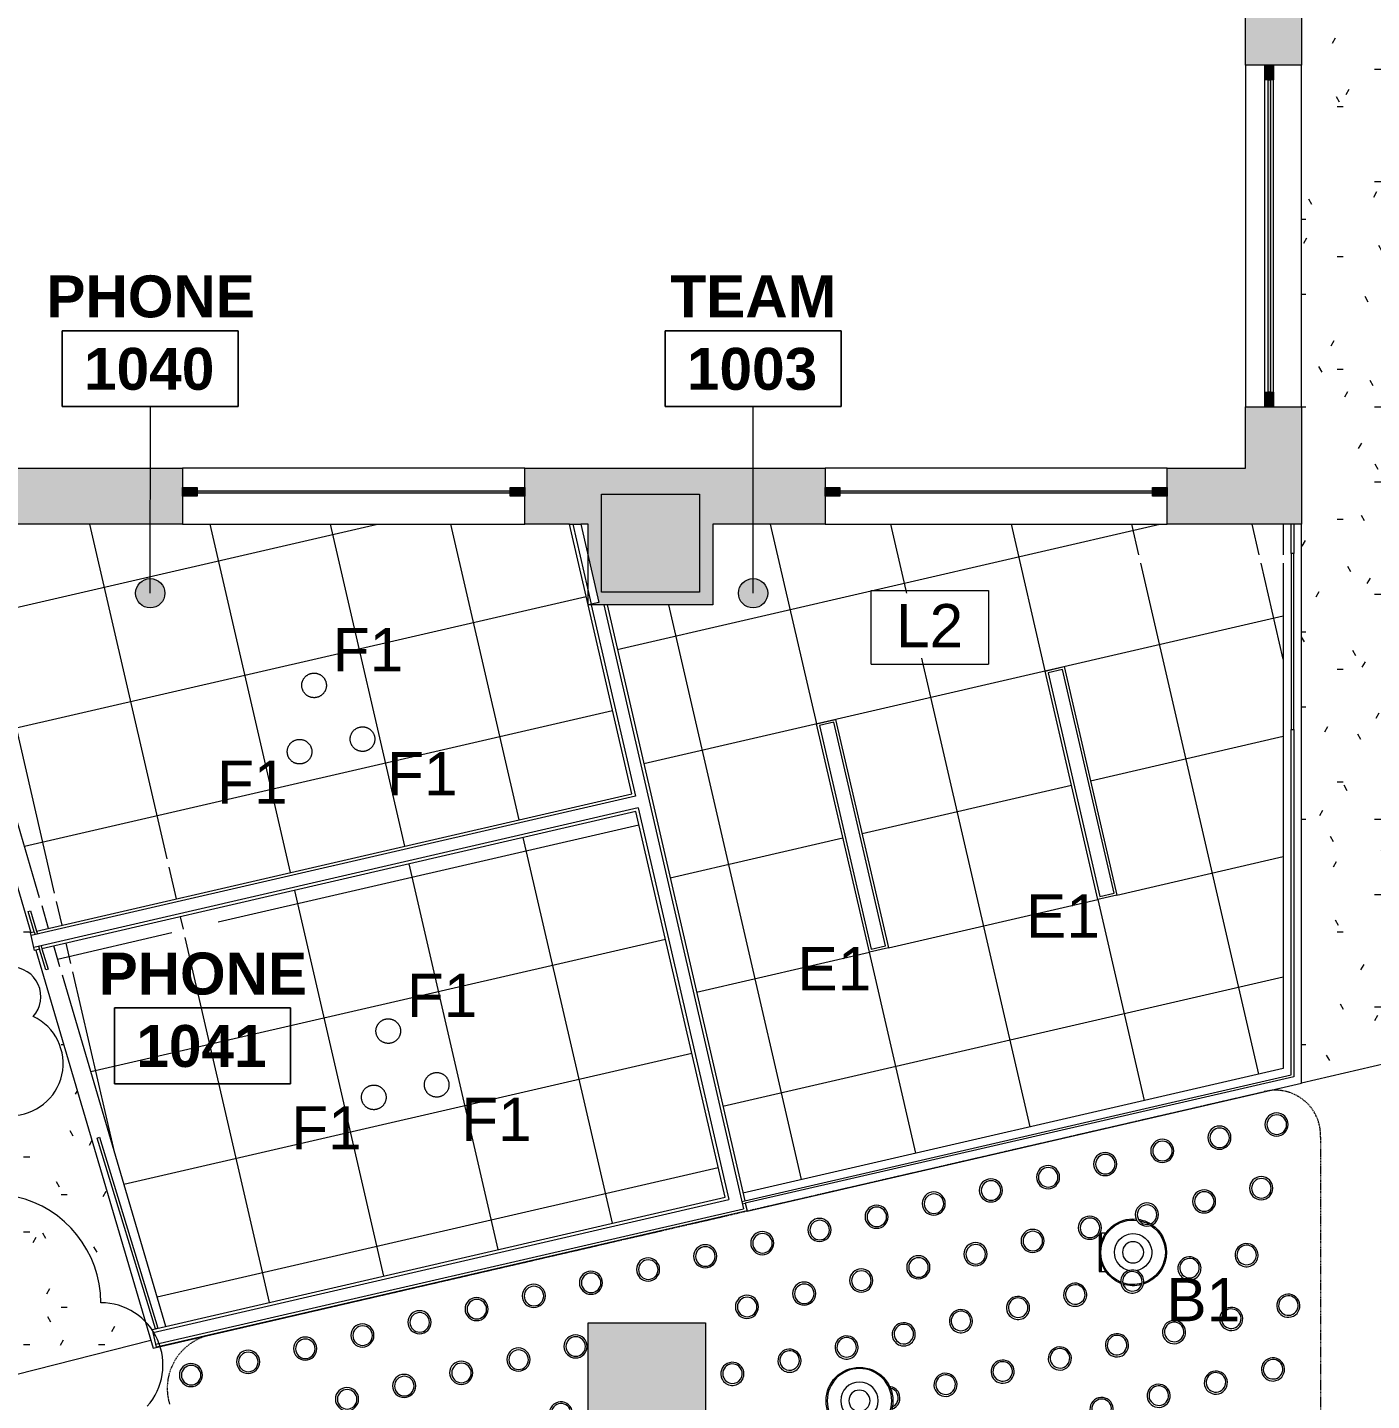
# Model space of a CAD drawing. Header units: inches. Extents: x 4387 to 7158, y 1246 to 2590.
# Drawn here: x 4923.7 to 5198.8, y 1993 to 2274.1 of the extents above; entities that cross this region are included whole.
import ezdxf

# ---------------------------------------------------------------- set-up
doc = ezdxf.new("R2010")
doc.units = ezdxf.units.IN
doc.header["$MEASUREMENT"] = 0
doc.linetypes.add('Dash Dot 3_16_', pattern=[0.3125, 0.1875, -0.0625, 0, -0.0625])
for name, color, linetype, lineweight in [('A-ANNO-KEYN', 231, 'Continuous', 9), ('A-ANNO-SYMB', 150, 'Continuous', 9), ('A-AREA-IDEN', 2, 'Continuous', 9), ('A-CLNG', 13, 'Continuous', 13), ('A-CLNG-PATT', 13, 'Continuous', 13), ('A-GENM', 13, 'Continuous', 9), ('A-GLAZ-CURT', 52, 'Continuous', 13), ('A-GLAZ-CWMG', 51, 'Continuous', 13), ('A-WALL', 113, 'Continuous', 13), ('A-WALL-PATT', 111, 'Continuous', 13), ('E-LITE-EQPM', 33, 'Continuous', 9), ('E-LITE-EQPM-IDEN', 33, 'Continuous', 9), ('G-ANNO-REVC', 71, 'Continuous', 9), ('I-WALL', 2, 'Continuous', 13), ('S-COLS', 52, 'Continuous', 13)]:
    doc.layers.add(name, color=color, linetype=linetype, lineweight=lineweight)
doc.styles.add('Arial', font='arial.ttf', dxfattribs={"height": 8.851796})
doc.styles.add('Swis721 Lt BT_B', font='', dxfattribs={"height": 8.583975})
doc.styles.get('Swis721 Lt BT_B').set_extended_font_data('Swis721 Lt BT', bold=True)
pattern_1 = [(0, (0, 0), (30.72, 7.68), [1.267, -21.773, 1.267, -21.773, -122.88]), (0, (0, 0), (30.72, 7.68), [-46.08, 1.267, -44.813, 1.267, -21.773, -53.76]), (0, (0, 0), (30.72, 7.68), [-115.2, 1.267, -14.093, 1.267, -37.133]), (120, (11.52, 3.84), (-22.011075, 22.7643), [1.267, -21.773, 1.267, -21.773, -122.88]), (120, (11.52, 3.84), (-22.011075, 22.7643), [-46.08, 1.267, -44.813, 1.267, -21.773, -53.76]), (120, (11.52, 3.84), (-22.011075, 22.7643), [-115.2, 1.267, -14.093, 1.267, -37.133]), (240, (15.36, 19.2), (-8.708925, -30.4443), [1.267, -21.773, 1.267, -21.773, -122.88]), (240, (15.36, 19.2), (-8.708925, -30.4443), [-46.08, 1.267, -44.813, 1.267, -21.773, -53.76]), (240, (15.36, 19.2), (-8.708925, -30.4443), [-115.2, 1.267, -14.093, 1.267, -37.133])]

# ---------------------------------------------------------------- blocks, each defined once
blk = doc.blocks.new('System Panel - Glazed-4424253-10TH FLOOR RCP')
at = {"layer": 'A-GLAZ-CURT'}
blk.add_hatch(color=10, dxfattribs=at).paths.add_polyline_path([(-32, 0.25), (-32, -0.25), (32, -0.25), (32, 0.25), (-17.66, 0.25)], flags=0)
at = {"layer": 'A-GLAZ-CURT', "color": 8, "lineweight": 20}
for p, q in [((-32, -0.25), (-32, 0.25)), ((-32, 0.25), (32, 0.25)), ((32, 0.25), (32, -0.25)), ((32, -0.25), (-32, -0.25))]:
    blk.add_line(p, q, dxfattribs=at)
blk = doc.blocks.new('Rectangular Mullion - 3_ x 1 3_4_-4401018-10TH FLOOR RCP')
at = {"layer": 'A-GLAZ-CWMG'}
blk.add_hatch(color=10, dxfattribs=at).paths.add_polyline_path([(0, -0.25), (0, 0.88), (-3, 0.88), (-3, -0.88), (0, -0.88)], flags=0)
at = {"layer": 'A-GLAZ-CWMG', "color": 8, "lineweight": 20}
for p, q in [((-3, 0.88), (0, 0.88)), ((-3, -0.88), (-3, 0.88)), ((0, 0.88), (0, -0.88)), ((0, -0.88), (-3, -0.88))]:
    blk.add_line(p, q, dxfattribs=at)
blk = doc.blocks.new('Rectangular Mullion - 3_ x 1 3_4_-4424251-10TH FLOOR RCP')
at = {"layer": 'A-GLAZ-CWMG', "color": 55}
for p, q in [((5176.95, 2422.94), (5176.95, 2486.94)), ((5178.7, 2422.94), (5178.7, 2486.94))]:
    blk.add_line(p, q, dxfattribs=at)
blk = doc.blocks.new('Rectangular Mullion - 3_ x 1 3_4_-4401019-10TH FLOOR RCP')
at = {"layer": 'A-GLAZ-CWMG'}
blk.add_hatch(color=10, dxfattribs=at).paths.add_polyline_path([(-3, 0.88), (0, 0.88), (0, -0.88), (-3, -0.88), (-3, 0.25)], flags=0)
at = {"layer": 'A-GLAZ-CWMG', "color": 8, "lineweight": 20}
for p, q in [((0, 0.88), (-3, 0.88)), ((-3, 0.88), (-3, -0.88)), ((0, -0.88), (0, 0.88)), ((-3, -0.88), (0, -0.88))]:
    blk.add_line(p, q, dxfattribs=at)
blk = doc.blocks.new('Concrete-Rectangular-Column - 20 X 20-4423668-10TH FLOOR RCP')
at = {"layer": 'S-COLS'}
blk.add_hatch(color=10, dxfattribs=at).paths.add_polyline_path([(-10, -10), (10, -10), (10, 10), (-10, 10)], flags=0)
at = {"layer": 'S-COLS', "color": 8, "lineweight": 20}
for p, q in [((-10, 10), (10, 10)), ((-10, -10), (-10, 10)), ((10, 10), (10, -10)), ((10, -10), (-10, -10))]:
    blk.add_line(p, q, dxfattribs=at)
blk = doc.blocks.new('Concrete-Rectangular-Column - 24 X 24-5487112-10TH FLOOR RCP')
at = {"layer": 'S-COLS'}
blk.add_hatch(color=10, dxfattribs=at).paths.add_polyline_path([(12, -12), (12, 12), (-12, 12), (-12, -12), (-3.71, -12)], flags=0)
at = {"layer": 'S-COLS', "color": 8, "lineweight": 20}
for p, q in [((-12, 12), (12, 12)), ((-12, -12), (-12, 12)), ((12, 12), (12, -12)), ((12, -12), (-12, -12))]:
    blk.add_line(p, q, dxfattribs=at)
blk = doc.blocks.new('Bulb_Fiction_Pendant_15732 - P1-5176577-10TH FLOOR RCP')
at = {"layer": 'E-LITE-EQPM', "flags": 128}
for points in [[(-2.58, 0), (-2.57, 0.1), (-2.57, 0.2), (-2.56, 0.3), (-2.54, 0.4), (-2.53, 0.5), (-2.5, 0.6), (-2.48, 0.7), (-2.45, 0.79), (-2.41, 0.89), (-2.38, 0.98), (-2.34, 1.07), (-2.29, 1.16), (-2.24, 1.25), (-2.19, 1.34), (-2.14, 1.42), (-2.08, 1.5), (-2.02, 1.58), (-1.95, 1.66), (-1.88, 1.74), (-1.81, 1.81), (-1.74, 1.88), (-1.66, 1.94), (-1.58, 2), (-1.5, 2.06), (-1.42, 2.12), (-1.33, 2.17), (-1.24, 2.22), (-1.15, 2.27), (-1.06, 2.31), (-0.97, 2.35), (-0.87, 2.38), (-0.78, 2.41), (-0.68, 2.44), (-0.58, 2.46), (-0.48, 2.48), (-0.38, 2.5), (-0.28, 2.51), (-0.18, 2.52), (-0.08, 2.52), (0.02, 2.52), (0.12, 2.51), (0.22, 2.5), (0.32, 2.49), (0.42, 2.47), (0.52, 2.45), (0.61, 2.43), (0.71, 2.4), (0.81, 2.37), (0.9, 2.33), (0.99, 2.29), (1.08, 2.25), (1.17, 2.2), (1.26, 2.15), (1.34, 2.09), (1.43, 2.04), (1.51, 1.98), (1.58, 1.91), (1.66, 1.84), (1.73, 1.77), (1.8, 1.7), (1.87, 1.63), (1.93, 1.55), (1.99, 1.47), (2.05, 1.38), (2.1, 1.3), (2.15, 1.21), (2.2, 1.12), (2.24, 1.03), (2.28, 0.94), (2.32, 0.84), (2.35, 0.75), (2.38, 0.65), (2.4, 0.55), (2.42, 0.46), (2.44, 0.36), (2.45, 0.26), (2.46, 0.16), (2.46, 0.05), (2.46, 0)], [(2.46, 0), (2.46, -0.1), (2.46, -0.2), (2.45, -0.3), (2.43, -0.4), (2.41, -0.5), (2.39, -0.6), (2.37, -0.7), (2.34, -0.79), (2.3, -0.89), (2.26, -0.98), (2.22, -1.07), (2.18, -1.16), (2.13, -1.25), (2.08, -1.34), (2.02, -1.42), (1.96, -1.5), (1.9, -1.58), (1.84, -1.66), (1.77, -1.74), (1.7, -1.81), (1.63, -1.88), (1.55, -1.94), (1.47, -2), (1.39, -2.06), (1.31, -2.12), (1.22, -2.17), (1.13, -2.22), (1.04, -2.27), (0.95, -2.31), (0.86, -2.35), (0.76, -2.38), (0.67, -2.41), (0.57, -2.44), (0.47, -2.46), (0.37, -2.48), (0.27, -2.5), (0.17, -2.51), (0.07, -2.52), (-0.03, -2.52), (-0.13, -2.52), (-0.23, -2.51), (-0.33, -2.5), (-0.43, -2.49), (-0.53, -2.47), (-0.63, -2.45), (-0.73, -2.43), (-0.82, -2.4), (-0.92, -2.37), (-1.01, -2.33), (-1.1, -2.29), (-1.2, -2.25), (-1.28, -2.2), (-1.37, -2.15), (-1.46, -2.09), (-1.54, -2.04), (-1.62, -1.98), (-1.7, -1.91), (-1.77, -1.84), (-1.84, -1.77), (-1.91, -1.7), (-1.98, -1.63), (-2.04, -1.55), (-2.1, -1.47), (-2.16, -1.38), (-2.22, -1.3), (-2.27, -1.21), (-2.31, -1.12), (-2.36, -1.03), (-2.39, -0.94), (-2.43, -0.84), (-2.46, -0.75), (-2.49, -0.65), (-2.51, -0.55), (-2.53, -0.46), (-2.55, -0.36), (-2.56, -0.26), (-2.57, -0.16), (-2.58, -0.05), (-2.58, 0)]]:
    blk.add_lwpolyline(points, dxfattribs=at)
blk = doc.blocks.new('L- Linear Pendant - 4_ x 4_-4928529-10TH FLOOR RCP')
at = {"layer": 'E-LITE-EQPM'}
for p, q in [((-24, -2), (-24, 2)), ((-24, 2), (24, 2)), ((-24, -2), (-24, 2)), ((-24, 2), (24, 2)), ((23.5, 1.5), (-23.5, 1.5)), ((-23.5, 1.5), (-23.5, -1.5)), ((23.5, -1.5), (23.5, 1.5)), ((24, 2), (24, -2)), ((24, 2), (24, -2)), ((24, -2), (-24, -2)), ((24, -2), (-24, -2)), ((-23.5, -1.5), (23.5, -1.5))]:
    blk.add_line(p, q, dxfattribs=at)
blk = doc.blocks.new('L-Surface Mounted Downlight - B - DOWNLIGHT_ SURFACE MOUNTED-5054385-10TH FLOOR RCP')
at = {"layer": 'A-GENM'}
for p, q in [((-6.96, 3.92), (-5.54, 3.92)), ((-6.96, -3.92), (-6.96, 3.92)), ((-6.7, 3.92), (-6.7, 1.07)), ((-6.54, 1.94), (-6.54, 3.92)), ((-6.7, -1.07), (-6.7, -3.92)), ((-6.54, -3.92), (-6.54, -1.94)), ((-5.54, -3.92), (-6.96, -3.92))]:
    blk.add_line(p, q, dxfattribs=at)
at = {"layer": 'E-LITE-EQPM'}
for radius in [6.6, 3.83, 2.17]:
    blk.add_circle((0, 0), radius, dxfattribs=at)
for start, end in [(360, 180), (180, 360)]:
    blk.add_arc((0, 0), 6.84, start, end, dxfattribs=at)
blk = doc.blocks.new('Can - 1 - Can - 4-5419874-10TH FLOOR RCP')
at = {"layer": 'A-GENM'}
for centre, radius, start, end in [((-1.41, 0.36), 2.37, 0, 180), ((-1.41, 0.36), 2.37, 180, 360), ((-1.37, 0.33), 2, 0, 180), ((-1.37, 0.33), 2, 180, 360)]:
    blk.add_arc(centre, radius, start, end, dxfattribs=at)
blk = doc.blocks.new('Can - 1 - Can - 4-5496092-10TH FLOOR RCP')
at = {"layer": 'A-GENM'}
for centre, radius, start, end in [((-1.41, -0.36), 2.37, 0, 180), ((-1.37, -0.33), 2, 0, 180), ((-1.41, -0.36), 2.37, 180, 0), ((-1.37, -0.33), 2, 180, 360)]:
    blk.add_arc(centre, radius, start, end, dxfattribs=at)
blk = doc.blocks.new('Can - 1 - Can - 4-V158-10TH FLOOR RCP')
at = {"layer": 'A-GENM'}
for centre, radius, start, end in [((-1.37, -0.33), 2, 0, 53.8799), ((-1.41, -0.36), 2.37, 0, 58.7445), ((-1.41, -0.36), 2.37, 261.2702, 0), ((-1.37, -0.33), 2, 265.7939, 360)]:
    blk.add_arc(centre, radius, start, end, dxfattribs=at)
blk = doc.blocks.new('L-Surface Mounted Downlight - B - DOWNLIGHT_ SURFACE MOUNTED-V163-10TH FLOOR RCP')
at = {"layer": 'A-GENM'}
for p, q in [((-6.96, 3.92), (-5.54, 3.92)), ((-6.96, -3.65), (-6.96, 3.92)), ((-6.7, 3.92), (-6.7, 1.07)), ((-6.54, 1.94), (-6.54, 3.92)), ((-6.7, -1.07), (-6.7, -3.92)), ((-6.54, -3.92), (-6.54, -1.94)), ((-5.54, -3.92), (-6.78, -3.92))]:
    blk.add_line(p, q, dxfattribs=at)
at = {"layer": 'E-LITE-EQPM'}
blk.add_circle((0, 0), 2.17, dxfattribs=at)
for radius, start, end in [(6.84, 111.5608, 180), (6.6, 112.6293, 180), (6.6, 74.0219, 108.7067), (6.84, 75.2517, 107.5162), (6.84, 360, 71.6157), (6.6, 302.9681, 70.4306), (3.83, 180, 80.761), (3.83, 100.8411, 180), (6.84, 180, 275.8675), (6.6, 180, 277.4578), (6.84, 304.4265, 360), (6.84, 279.5932, 301.2416), (6.6, 282.232, 298.3331)]:
    blk.add_arc((0, 0), radius, start, end, dxfattribs=at)
blk = doc.blocks.new('OTJ_ Room Tag - Room Name _ Number-360227-10TH FLOOR RCP')
at = {"layer": 'A-AREA-IDEN'}
for p, q in [((-0.1881, -0.1636), (-0.1881, -0.0018)), ((-0.1881, -0.0018), (0.1869, -0.0018)), ((0.1869, -0.0018), (-0.1881, -0.0018)), ((-0.1881, -0.0018), (-0.1881, -0.1636)), ((0.1869, -0.0018), (0.1869, -0.1636)), ((0.1869, -0.1636), (0.1869, -0.0018)), ((0.1869, -0.1636), (-0.1881, -0.1636)), ((-0.1881, -0.1636), (0.1869, -0.1636))]:
    blk.add_line(p, q, dxfattribs=at)
blk = doc.blocks.new('Keynote Tag - Keynote Number - Boxed-135510-10TH FLOOR RCP')
at = {"layer": 'A-ANNO-KEYN'}
for p, q in [((-0.125, -0.0792), (-0.125, 0.0781)), ((-0.125, 0.0781), (0.125, 0.0781)), ((0.125, 0.0781), (0.125, -0.0792)), ((-0.125, -0.0792), (0.125, -0.0792))]:
    blk.add_line(p, q, dxfattribs=at)
blk = doc.blocks.new('Family - ___-6297142-10TH FLOOR RCP')
at = {"layer": 'G-ANNO-REVC'}
for centre, radius, start, end in [((4916.49, 2013.07), 22.22, 0, 154.7912), ((4938.72, 2000.34), 12.72, 318.1897, 90)]:
    blk.add_arc(centre, radius, start, end, dxfattribs=at)
blk = doc.blocks.new('Family - ___-6320831-10TH FLOOR RCP')
at = {"layer": 'G-ANNO-REVC'}
for centre, radius, start, end in [((4904.72, 2081.78), 15.65, 0, 154.7912), ((4884.59, 2081.78), 8.94, 48.1897, 180), ((4875.65, 2071.15), 10.64, 90, 244.7912), ((4920.37, 2075.71), 6.08, 318.1897, 90), ((4920.37, 2062.03), 10.64, 270, 64.7912), ((4875.65, 2057.47), 6.08, 138.1897, 270), ((4891.3, 2051.39), 15.65, 180, 334.7912), ((4911.43, 2051.39), 8.94, 228.1897, 0)]:
    blk.add_arc(centre, radius, start, end, dxfattribs=at)

msp = doc.modelspace()

# ---------------------------------------------------------------- hatches: boundary and pattern name
at = {"layer": 'A-AREA-IDEN'}
h = msp.add_hatch(color=256, dxfattribs=at)
edge = h.paths.add_edge_path(flags=0)
edge.add_arc((4948.84, 2158.3), 3, 0, 360)
h = msp.add_hatch(color=256, dxfattribs=at)
edge = h.paths.add_edge_path(flags=0)
edge.add_arc((5072.21, 2158.3), 3, 0, 360)
at = {"layer": 'A-CLNG-PATT'}
h = msp.add_hatch(dxfattribs=at)
h.set_pattern_fill('FP_39', color=256, style=0, pattern_type=2)
h.set_pattern_definition(pattern_1)
h.paths.add_polyline_path([(5184.45, 2058.03), (5267.51, 2077.2), (5252.14, 2281.21), (5237.86, 2280.11), (5237.91, 2279.39), (5201.26, 2276.63), (5201.21, 2277.37), (5184.46, 2276.1), (5184.45, 2059.72)], flags=0)
h.paths.add_polyline_path([(5225.11, 2091.84), (5224.33, 2091.91), (5223.6, 2092.18), (5222.96, 2092.64), (5222.46, 2093.24), (5222.14, 2093.95), (5222.01, 2094.73), (5222.08, 2095.51), (5222.35, 2096.24), (5222.81, 2096.88), (5223.41, 2097.38), (5224.14, 2097.71), (5224.89, 2097.83), (5225.67, 2097.76), (5226.41, 2097.49), (5227.05, 2097.03), (5227.55, 2096.43), (5227.87, 2095.72), (5228, 2094.94), (5227.87, 2094.01), (5227.66, 2093.43), (5227.2, 2092.79), (5226.6, 2092.29), (5225.89, 2091.97)], flags=0)
h.paths.add_polyline_path([(5223.37, 2139.81), (5222.59, 2139.88), (5221.85, 2140.15), (5221.21, 2140.61), (5220.72, 2141.21), (5220.39, 2141.92), (5220.26, 2142.69), (5220.33, 2143.47), (5220.61, 2144.21), (5221.06, 2144.85), (5221.66, 2145.35), (5222.38, 2145.67), (5223.15, 2145.8), (5223.93, 2145.73), (5224.66, 2145.45), (5225.32, 2144.97), (5225.8, 2144.4), (5226.12, 2143.69), (5226.26, 2142.91), (5226.12, 2141.98), (5225.91, 2141.4), (5225.45, 2140.76), (5224.85, 2140.26), (5224.12, 2139.93), (5223.41, 2139.81)], flags=0)
h.paths.add_polyline_path([(5221.62, 2187.77), (5220.84, 2187.85), (5220.11, 2188.12), (5219.47, 2188.57), (5218.97, 2189.18), (5218.64, 2189.89), (5218.51, 2190.66), (5218.64, 2191.59), (5218.86, 2192.18), (5219.31, 2192.81), (5219.92, 2193.31), (5220.63, 2193.64), (5221.4, 2193.77), (5222.18, 2193.7), (5222.91, 2193.42), (5223.55, 2192.97), (5224.05, 2192.37), (5224.38, 2191.65), (5224.51, 2190.88), (5224.43, 2190.1), (5224.16, 2189.37), (5223.71, 2188.73), (5223.1, 2188.23), (5222.39, 2187.9)], flags=0)
h.paths.add_polyline_path([(5219.87, 2235.74), (5219.09, 2235.82), (5218.36, 2236.09), (5217.72, 2236.54), (5217.22, 2237.15), (5216.9, 2237.86), (5216.77, 2238.63), (5216.9, 2239.56), (5217.11, 2240.14), (5217.57, 2240.78), (5218.17, 2241.28), (5218.88, 2241.61), (5219.65, 2241.74), (5220.43, 2241.66), (5221.17, 2241.39), (5221.81, 2240.94), (5222.31, 2240.33), (5222.63, 2239.62), (5222.76, 2238.85), (5222.69, 2238.07), (5222.41, 2237.34), (5221.96, 2236.7), (5221.36, 2236.2), (5220.65, 2235.87)], flags=0)
h = msp.add_hatch(dxfattribs=at)
h.set_pattern_fill('FP_42', color=256, style=0, pattern_type=2)
h.set_pattern_definition(pattern_1)
h.paths.add_polyline_path([(4878.87, 1987.49), (4948.94, 2005.36), (4925.44, 2085.25), (4925.16, 2085.19), (4924.32, 2088.84), (4924.38, 2088.86), (4904.71, 2155.66), (4899.58, 2172.44), (4864.93, 2172.44), (4878.1, 1997.65)], flags=0)
h.paths.add_polyline_path([(4905.21, 2035.61), (4904.43, 2035.71), (4903.71, 2036.01), (4903.09, 2036.49), (4902.61, 2037.11), (4902.31, 2037.83), (4902.21, 2038.61), (4902.31, 2039.39), (4902.61, 2040.11), (4903.09, 2040.73), (4903.71, 2041.21), (4904.43, 2041.51), (4905.21, 2041.61), (4905.98, 2041.51), (4906.71, 2041.21), (4907.33, 2040.73), (4907.81, 2040.11), (4908.11, 2039.39), (4908.21, 2038.61), (4908.11, 2037.83), (4907.81, 2037.11), (4907.33, 2036.49), (4906.71, 2036.01), (4905.98, 2035.71)], flags=0)
h.paths.add_polyline_path([(4890.21, 2107.04), (4889.43, 2107.15), (4888.71, 2107.45), (4888.09, 2107.92), (4887.61, 2108.54), (4887.31, 2109.27), (4887.21, 2110.04), (4887.31, 2110.82), (4887.61, 2111.54), (4888.09, 2112.17), (4888.71, 2112.64), (4889.43, 2112.94), (4890.21, 2113.04), (4890.98, 2112.94), (4891.71, 2112.64), (4892.33, 2112.17), (4892.81, 2111.54), (4893.11, 2110.82), (4893.21, 2110.04), (4893.11, 2109.27), (4892.81, 2108.54), (4892.33, 2107.92), (4891.71, 2107.45), (4890.98, 2107.15)], flags=0)
h = msp.add_hatch(dxfattribs=at)
h.set_pattern_fill('FP_31', color=256, style=0, pattern_type=2)
h.set_pattern_definition([(13, (4991.604, 2146.926), (5.399, -23.385), []), (283, (4991.604, 2146.926), (-23.385, -5.399), [])])
h.paths.add_polyline_path([(4928.04, 2089.7), (5047.39, 2117.26), (5034.65, 2172.44), (4903.71, 2172.44), (4926.2, 2095.97), (4958.26, 2105.77), (4958.77, 2104.1), (4926.69, 2094.29), (4927.82, 2090.46)], flags=0)
h.paths.add_polyline_path([(4979.49, 2123.36), (4978.77, 2123.44), (4978.42, 2123.56), (4977.94, 2123.82), (4977.4, 2124.35), (4977.17, 2124.7), (4976.96, 2125.24), (4976.88, 2125.87), (4977, 2126.59), (4977.13, 2126.94), (4977.48, 2127.48), (4977.81, 2127.8), (4978.38, 2128.17), (4978.43, 2128.19), (4979.3, 2128.37), (4980.02, 2128.3), (4980.37, 2128.18), (4980.86, 2127.92), (4981.39, 2127.38), (4981.63, 2127.03), (4981.84, 2126.5), (4981.92, 2125.87), (4981.79, 2125.14), (4981.66, 2124.8), (4981.32, 2124.26), (4980.99, 2123.93), (4980.42, 2123.57), (4980.36, 2123.54), (4979.75, 2123.39)], flags=0)
h.paths.add_polyline_path([(4992.37, 2125.94), (4991.65, 2126.02), (4991.3, 2126.13), (4990.7, 2126.49), (4990.28, 2126.93), (4990.04, 2127.28), (4989.83, 2127.81), (4989.75, 2128.44), (4989.88, 2129.17), (4990.01, 2129.51), (4990.35, 2130.05), (4990.7, 2130.39), (4991.25, 2130.74), (4991.31, 2130.77), (4992.17, 2130.95), (4992.9, 2130.87), (4993.25, 2130.76), (4993.73, 2130.49), (4994.27, 2129.96), (4994.5, 2129.61), (4994.71, 2129.08), (4994.79, 2128.44), (4994.67, 2127.72), (4994.54, 2127.38), (4994.19, 2126.83), (4993.86, 2126.51), (4993.29, 2126.15), (4993.23, 2126.12), (4992.69, 2125.97)], flags=0)
h.paths.add_polyline_path([(4982.46, 2136.94), (4981.74, 2137.02), (4981.39, 2137.13), (4980.9, 2137.39), (4980.37, 2137.93), (4980.13, 2138.28), (4979.92, 2138.81), (4979.84, 2139.44), (4979.97, 2140.17), (4980.1, 2140.51), (4980.4, 2141), (4980.77, 2141.38), (4981.34, 2141.74), (4981.4, 2141.77), (4982.26, 2141.95), (4982.99, 2141.87), (4983.34, 2141.76), (4983.82, 2141.49), (4984.36, 2140.96), (4984.59, 2140.61), (4984.8, 2140.08), (4984.88, 2139.44), (4984.76, 2138.72), (4984.63, 2138.38), (4984.28, 2137.83), (4983.95, 2137.51), (4983.38, 2137.15), (4983.32, 2137.12), (4982.78, 2136.97)], flags=0)
h.paths.add_polyline_path([(5038.46, 2165.94), (5038.46, 2172.44), (5036.96, 2172.44)], flags=0)
h = msp.add_hatch(dxfattribs=at)
h.set_pattern_fill('FP_33', color=256, style=0, pattern_type=2)
h.set_pattern_definition([(283, (5090.602, 2108.203), (-23.385, -5.399), []), (193, (5090.602, 2108.203), (-5.399, 23.385), [])])
h.paths.add_polyline_path([(5070.12, 2035.48), (5180.7, 2061.04), (5180.7, 2164.44), (5146.2, 2164.44), (5146.2, 2166.19), (5180.7, 2166.19), (5180.7, 2172.44), (5063.96, 2172.44), (5063.96, 2155.94), (5042.31, 2155.94), (5069.87, 2036.53)], flags=0)
h.paths.add_polyline_path([(5096, 2084.82), (5085.2, 2131.59), (5089.1, 2132.49), (5099.9, 2085.72), (5096.38, 2084.9)], flags=0)
h.paths.add_polyline_path([(5142.77, 2095.62), (5131.97, 2142.39), (5135.87, 2143.29), (5146.67, 2096.52), (5143.15, 2095.7)], flags=0)
h = msp.add_hatch(dxfattribs=at)
h.set_pattern_fill('FP_32', color=256, style=0, pattern_type=2)
h.set_pattern_definition([(13, (5002.402, 2100.156), (5.399, -23.385), []), (283, (5002.402, 2100.156), (-23.385, -5.399), [])])
h.paths.add_polyline_path([(4952.01, 2008.22), (5066.46, 2034.65), (5048.23, 2113.6), (4929.1, 2086.1), (4930.36, 2081.82), (4962.57, 2091.67), (4963.08, 2089.99), (4930.86, 2080.14), (4951.97, 2008.35)], flags=0)
h.paths.add_polyline_path([(4994.68, 2052.59), (4993.96, 2052.67), (4993.6, 2052.79), (4993.12, 2053.05), (4992.58, 2053.58), (4992.35, 2053.93), (4992.14, 2054.47), (4992.06, 2055.1), (4992.21, 2055.92), (4992.31, 2056.17), (4992.66, 2056.71), (4992.99, 2057.03), (4993.56, 2057.4), (4993.62, 2057.42), (4994.48, 2057.6), (4995.2, 2057.53), (4995.55, 2057.41), (4996.04, 2057.15), (4996.57, 2056.61), (4996.81, 2056.26), (4997.02, 2055.73), (4997.1, 2055.1), (4996.97, 2054.37), (4996.85, 2054.03), (4996.5, 2053.49), (4996.17, 2053.16), (4995.6, 2052.8), (4995.54, 2052.77), (4994.99, 2052.63)], flags=0)
h.paths.add_polyline_path([(5007.55, 2055.17), (5006.83, 2055.25), (5006.48, 2055.36), (5005.99, 2055.62), (5005.46, 2056.16), (5005.22, 2056.51), (5005.01, 2057.04), (5004.93, 2057.67), (5005.06, 2058.4), (5005.19, 2058.74), (5005.53, 2059.28), (5005.86, 2059.61), (5006.43, 2059.97), (5006.49, 2060), (5007.36, 2060.18), (5008.08, 2060.1), (5008.43, 2059.99), (5008.91, 2059.72), (5009.45, 2059.19), (5009.68, 2058.84), (5009.89, 2058.31), (5009.97, 2057.67), (5009.85, 2056.95), (5009.72, 2056.61), (5009.37, 2056.06), (5009.04, 2055.74), (5008.47, 2055.38), (5008.42, 2055.35), (5007.87, 2055.2)], flags=0)
h.paths.add_polyline_path([(4997.64, 2066.17), (4996.92, 2066.25), (4996.57, 2066.36), (4996.08, 2066.62), (4995.55, 2067.16), (4995.26, 2067.65), (4995.1, 2068.04), (4995.02, 2068.67), (4995.15, 2069.4), (4995.28, 2069.74), (4995.62, 2070.28), (4995.93, 2070.59), (4996.52, 2070.97), (4996.58, 2071), (4997.45, 2071.18), (4998.17, 2071.1), (4998.52, 2070.99), (4999, 2070.72), (4999.54, 2070.19), (4999.77, 2069.84), (4999.98, 2069.31), (5000.06, 2068.67), (4999.94, 2067.95), (4999.81, 2067.61), (4999.46, 2067.06), (4999.13, 2066.74), (4998.56, 2066.38), (4998.51, 2066.35), (4997.96, 2066.2)], flags=0)
at = {"layer": 'A-WALL-PATT', "lineweight": 9}
h = msp.add_hatch(color=7, dxfattribs=at)
h.paths.add_polyline_path([(5182.33, 2172.44), (5184.46, 2172.44), (5184.45, 2196.44), (5172.96, 2196.44), (5172.96, 2172.44), (5180.7, 2172.44)], flags=0)
h.paths.add_polyline_path([(5172.96, 2266.44), (5184.46, 2266.44), (5184.46, 2307.94), (5172.96, 2307.94), (5172.96, 2273)], flags=0)
h.paths.add_polyline_path([(5184.09, 2377.94), (5184.46, 2377.94), (5184.46, 2419.94), (5172.96, 2419.94), (5172.96, 2377.94)], flags=0)
h.paths.add_polyline_path([(5184.09, 2489.94), (5184.46, 2489.94), (5184.46, 2521.44), (5172.96, 2521.44), (5172.96, 2489.94)], flags=0)
h = msp.add_hatch(color=7, dxfattribs=at)
h.paths.add_polyline_path([(5172.96, 2172.44), (5172.96, 2183.94), (5156.96, 2183.94), (5156.96, 2172.44), (5167.47, 2172.44)], flags=0)
h.paths.add_polyline_path([(4550.71, 2172.44), (4560.46, 2172.44), (4560.46, 2183.94), (4548.21, 2183.94), (4548.21, 2172.44), (4549.96, 2172.44)], flags=0)
h.paths.add_polyline_path([(4691.46, 2172.44), (4691.46, 2183.94), (4630.46, 2183.94), (4630.46, 2172.44)], flags=0)
h.paths.add_polyline_path([(4761.46, 2172.44), (4779.71, 2172.44), (4779.71, 2178.56), (4799.71, 2178.56), (4799.71, 2172.44), (4823.46, 2172.44), (4823.46, 2183.94), (4761.46, 2183.94)], flags=0)
h.paths.add_polyline_path([(5063.96, 2172.44), (5086.96, 2172.44), (5086.96, 2183.94), (5025.46, 2183.94), (5025.46, 2172.44), (5041.21, 2172.44), (5041.21, 2178.56), (5061.21, 2178.56), (5061.21, 2172.44)], flags=0)
h.paths.add_polyline_path([(4900.1, 2172.44), (4955.46, 2172.44), (4955.46, 2183.94), (4893.46, 2183.94), (4893.46, 2172.44), (4899.9, 2172.44)], flags=0)
for points in [[(5041.96, 2155.94), (5041.96, 2158.56), (5041.21, 2158.56), (5041.21, 2172.44), (5038.46, 2172.44), (5038.46, 2165.93), (5040.65, 2156.44), (5038.46, 2155.94), (5041.67, 2155.94)], [(5061.21, 2159.44), (5063.96, 2159.44), (5063.96, 2172.44), (5061.21, 2172.44), (5061.21, 2171.06)], [(5042.31, 2155.94), (5063.96, 2155.94), (5063.96, 2159.44), (5061.21, 2159.44), (5061.21, 2158.56), (5041.96, 2158.56), (5041.96, 2155.94)]]:
    msp.add_hatch(color=7, dxfattribs=at).paths.add_polyline_path(points, flags=0)

# ---------------------------------------------------------------- linework, layer by layer
at = {"layer": 'A-ANNO-SYMB', "linetype": 'Dash Dot 3_16_'}
for p, q in [((4961.1, 2006.48), (5176.64, 2056.24)), ((5188.33, 2046.94), (5188.33, 1883.92))]:
    msp.add_line(p, q, dxfattribs=at)
for centre, radius, start, end in [((5179.08, 2047.31), 9.26, 357.7032, 105.2968), ((4963.53, 1995.52), 11.22, 102.4974, 196.8921)]:
    msp.add_arc(centre, radius, start, end, dxfattribs=at)
at = {"layer": 'A-AREA-IDEN'}
for p, q in [((4948.84, 2158.3), (4948.91, 2196.53)), ((5072.21, 2158.3), (5072.21, 2196.53))]:
    msp.add_line(p, q, dxfattribs=at)
for centre in [(4948.84, 2158.3), (5072.21, 2158.3)]:
    msp.add_circle(centre, 3, dxfattribs=at)
at = {"layer": 'A-CLNG'}
for p, q in [((5267.51, 2077.2), (5184.45, 2058.03)), ((4948.95, 2005.33), (4878.87, 1987.49))]:
    msp.add_line(p, q, dxfattribs=at)
at = {"layer": 'A-WALL', "color": 8, "lineweight": 20}
for p, q in [((5172.96, 2266.44), (5172.96, 2307.94)), ((5184.46, 2276.11), (5184.46, 2266.44)), ((5184.46, 2266.44), (5172.96, 2266.44)), ((5172.96, 2183.94), (5172.96, 2196.44)), ((5172.96, 2196.44), (5184.46, 2196.44)), ((5184.46, 2196.44), (5184.46, 2172.44)), ((4893.46, 2183.94), (4955.46, 2183.94)), ((4955.46, 2183.94), (4955.46, 2172.44)), ((5025.46, 2183.94), (5086.96, 2183.94)), ((5025.46, 2172.44), (5025.46, 2183.94)), ((5086.96, 2183.94), (5086.96, 2172.44)), ((5156.96, 2183.94), (5172.96, 2183.94)), ((5156.96, 2172.44), (5156.96, 2183.94)), ((4955.46, 2172.44), (4900.1, 2172.44)), ((5034.65, 2172.44), (5025.46, 2172.44)), ((5038.46, 2172.44), (5036.96, 2172.44)), ((5086.96, 2172.44), (5063.96, 2172.44)), ((5184.46, 2172.44), (5156.96, 2172.44))]:
    msp.add_line(p, q, dxfattribs=at)
at = {"layer": 'A-WALL', "color": 55}
for p, q in [((5172.96, 2266.44), (5172.96, 2196.44)), ((5184.46, 2196.44), (5184.46, 2266.44)), ((5025.46, 2183.94), (4955.46, 2183.94)), ((5156.96, 2183.94), (5086.96, 2183.94)), ((4955.46, 2172.44), (5025.46, 2172.44)), ((5086.96, 2172.44), (5156.96, 2172.44)), ((5041.96, 2155.94), (5038.46, 2155.94))]:
    msp.add_line(p, q, dxfattribs=at)
at = {"layer": 'A-WALL'}
for p, q in [((5034.65, 2172.44), (5036.96, 2172.44)), ((5035.29, 2172.44), (5039.07, 2156.07)), ((5038.46, 2155.93), (5038.46, 2155.94)), ((5039.1, 2155.94), (5048.14, 2116.79)), ((5041.67, 2155.94), (5070.21, 2032.31)), ((5048.14, 2116.79), (4924.46, 2088.23)), ((5048.7, 2114.35), (4925.02, 2085.8)), ((5048.7, 2114.35), (5067.21, 2034.18)), ((4925.08, 2089.02), (4925.27, 2088.42)), ((4925.57, 2089.13), (4925.76, 2088.53)), ((4926, 2086.02), (4926.18, 2085.42)), ((4926.49, 2086.14), (4926.67, 2085.54)), ((4949.43, 2006.99), (5067.21, 2034.18)), ((5069.87, 2033.75), (5070.48, 2033.9)), ((5069.99, 2033.27), (5070.6, 2033.41)), ((4949.99, 2004.55), (5070.21, 2032.31))]:
    msp.add_line(p, q, dxfattribs=at)
at = {"layer": 'I-WALL', "lineweight": 9}
for p, q in [((4926.2, 2095.97), (4903.71, 2172.44)), ((5180.7, 2172.44), (5180.7, 2166.19)), ((5184.45, 2058.03), (5184.45, 2172.44)), ((5182.33, 2166.44), (5182.33, 2130.44)), ((5182.83, 2130.44), (5182.83, 2166.44)), ((5180.7, 2164.44), (5180.7, 2061.01)), ((4905.35, 2153.57), (4924.38, 2088.86)), ((4928.04, 2089.7), (4926.69, 2094.29)), ((4930.36, 2081.82), (4929.1, 2086.1)), ((4925.44, 2085.25), (4949.41, 2003.76)), ((4952.01, 2008.22), (4930.86, 2080.14)), ((5180.7, 2061.01), (5070.12, 2035.48)), ((5070.96, 2031.82), (5184.45, 2058.03)), ((4949.41, 2003.76), (5044.11, 2025.64))]:
    msp.add_line(p, q, dxfattribs=at)
at = {"layer": 'I-WALL'}
for p, q in [((5038.46, 2155.94), (5034.65, 2172.44)), ((5036.96, 2172.44), (5040.65, 2156.44)), ((5182.33, 2166.44), (5182.33, 2172.44)), ((5182.83, 2172.44), (5182.83, 2166.44)), ((5182.83, 2166.44), (5182.33, 2166.44)), ((5040.65, 2156.44), (5038.46, 2155.93)), ((5047.39, 2117.26), (5038.46, 2155.93)), ((5042.31, 2155.94), (5070.48, 2033.9)), ((5182.33, 2059.72), (5182.33, 2130.44)), ((5182.33, 2130.44), (5182.83, 2130.44)), ((5182.83, 2130.44), (5182.83, 2059.32)), ((4925.57, 2089.13), (5047.39, 2117.26)), ((5048.23, 2113.6), (4926.67, 2085.54)), ((5066.46, 2034.65), (5048.23, 2113.6)), ((4923.82, 2093.15), (4924.3, 2093.3)), ((4925.08, 2089.02), (4923.82, 2093.15)), ((4924.3, 2093.3), (4925.57, 2089.13)), ((4924.32, 2088.84), (4925.08, 2089.02)), ((4925.16, 2085.19), (4924.32, 2088.84)), ((4926.18, 2085.42), (4925.16, 2085.19)), ((4927.48, 2081.2), (4926.18, 2085.42)), ((4926.67, 2085.54), (4927.95, 2081.34)), ((4927.95, 2081.34), (4927.48, 2081.2)), ((5070.48, 2033.9), (5182.33, 2059.72)), ((5182.83, 2059.32), (5070.6, 2033.41)), ((4938, 2046.77), (4938.48, 2046.92)), ((4949.94, 2007.73), (4938, 2046.77)), ((4938.48, 2046.92), (4950.42, 2007.87)), ((4949.29, 2007.6), (5066.46, 2034.65)), ((5070.6, 2033.41), (5070.96, 2031.84)), ((5070.96, 2031.84), (4950.14, 2003.94)), ((4950.14, 2003.94), (4949.29, 2007.6)), ((4950.42, 2007.87), (4949.94, 2007.73))]:
    msp.add_line(p, q, dxfattribs=at)
at = {"layer": 'I-WALL', "color": 8, "lineweight": 20}
for p, q in [((5038.46, 2155.94), (5038.46, 2172.44)), ((5063.96, 2172.44), (5063.96, 2155.94)), ((5063.96, 2155.94), (5041.96, 2155.94))]:
    msp.add_line(p, q, dxfattribs=at)

# ---------------------------------------------------------------- block references
at = {"layer": 'A-ANNO-KEYN', "xscale": 95.99999999999994, "yscale": 95.99999999999994, "zscale": 95.99999999999994}
msp.add_blockref('Keynote Tag - Keynote Number - Boxed-135510-10TH FLOOR RCP', (5108.35, 2151.39), dxfattribs=at)
at = {"layer": 'A-AREA-IDEN', "xscale": 95.99999999999994, "yscale": 95.99999999999994, "zscale": 95.99999999999994}
for p in [(4948.9, 2212.23), (5072.26, 2212.23), (4959.59, 2073.6)]:
    msp.add_blockref('OTJ_ Room Tag - Room Name _ Number-360227-10TH FLOOR RCP', p, dxfattribs=at)
at = {"layer": 'A-GENM'}
for p in [(5180.74, 2049.19), (5157.35, 2043.79), (5169.04, 2046.49), (5145.66, 2041.09), (5133.97, 2038.4), (5122.27, 2035.7), (5177.59, 2036.15), (5110.58, 2033), (5165.9, 2033.45), (5098.89, 2030.3), (5154.2, 2030.75), (5087.2, 2027.6), (5142.51, 2028.05), (5075.5, 2024.9), (5130.82, 2025.35), (5063.81, 2022.2), (5119.13, 2022.65), (5052.12, 2019.5), (5107.43, 2019.95), (5040.43, 2016.8), (5095.74, 2017.25), (5028.73, 2014.1), (5084.05, 2014.56), (5017.04, 2011.4), (5072.36, 2011.86), (5005.35, 2008.7), (4993.66, 2006), (4981.96, 2003.3), (5037.28, 2003.76), (4970.27, 2000.6), (5025.59, 2001.06), (4958.58, 1997.9), (5013.89, 1998.36), (5002.2, 1995.66), (4990.51, 1992.96)]:
    msp.add_blockref('Can - 1 - Can - 4-5419874-10TH FLOOR RCP', p, dxfattribs=at)
for name, p, rotation in [('Can - 1 - Can - 4-5496092-10TH FLOOR RCP', (5174.3, 2023.73), 25.99999999999976), ('Can - 1 - Can - 4-5496092-10TH FLOOR RCP', (5162.61, 2021.03), 25.99999999999976), ('Can - 1 - Can - 4-5496092-10TH FLOOR RCP', (5150.91, 2018.33), 25.99999999999976), ('Can - 1 - Can - 4-5496092-10TH FLOOR RCP', (5139.22, 2015.63), 25.99999999999976), ('Can - 1 - Can - 4-5496092-10TH FLOOR RCP', (5182.84, 2013.38), 25.99999999999986), ('Can - 1 - Can - 4-5496092-10TH FLOOR RCP', (5127.53, 2012.93), 25.99999999999976), ('Can - 1 - Can - 4-5496092-10TH FLOOR RCP', (5171.15, 2010.68), 25.99999999999986), ('Can - 1 - Can - 4-5496092-10TH FLOOR RCP', (5115.84, 2010.23), 25.99999999999976), ('Can - 1 - Can - 4-5496092-10TH FLOOR RCP', (5159.46, 2007.98), 25.99999999999986), ('Can - 1 - Can - 4-5496092-10TH FLOOR RCP', (5104.14, 2007.53), 25.99999999999976), ('Can - 1 - Can - 4-5496092-10TH FLOOR RCP', (5147.77, 2005.28), 25.99999999999986), ('Can - 1 - Can - 4-5496092-10TH FLOOR RCP', (5080.76, 2002.13), 25.99999999999976), ('Can - 1 - Can - 4-5496092-10TH FLOOR RCP', (5092.45, 2004.83), 25.99999999999976), ('Can - 1 - Can - 4-5496092-10TH FLOOR RCP', (5136.08, 2002.58), 25.99999999999986), ('Can - 1 - Can - 4-5496092-10TH FLOOR RCP', (5069.07, 1999.43), 25.99999999999976), ('Can - 1 - Can - 4-5496092-10TH FLOOR RCP', (5124.38, 1999.89), 25.99999999999986), ('Can - 1 - Can - 4-5496092-10TH FLOOR RCP', (5179.7, 2000.34), 25.99999999999986), ('Can - 1 - Can - 4-5496092-10TH FLOOR RCP', (5112.69, 1997.19), 25.99999999999986), ('Can - 1 - Can - 4-5496092-10TH FLOOR RCP', (5168.01, 1997.64), 25.99999999999986), ('Can - 1 - Can - 4-V158-10TH FLOOR RCP', (5101, 1994.49), 25.99999999999986), ('Can - 1 - Can - 4-5496092-10TH FLOOR RCP', (5156.31, 1994.94), 25.99999999999986), ('Can - 1 - Can - 4-5496092-10TH FLOOR RCP', (5033.99, 1991.33), 25.99999999999976), ('Can - 1 - Can - 4-5496092-10TH FLOOR RCP', (5144.62, 1992.24), 25.99999999999986)]:
    msp.add_blockref(name, p, dxfattribs=dict(at, rotation=rotation))
at = {"layer": 'A-GLAZ-CURT', "color": 55, "rotation": 90}
msp.add_blockref('System Panel - Glazed-4424253-10TH FLOOR RCP', (5177.83, 2231.44), dxfattribs=at)
at = {"layer": 'A-GLAZ-CURT', "color": 55}
for p in [(4990.46, 2179.04), (5121.96, 2179.04)]:
    msp.add_blockref('System Panel - Glazed-4424253-10TH FLOOR RCP', p, dxfattribs=at)
at = {"layer": 'A-GLAZ-CWMG', "color": 55, "extrusion": (0, 0, -1)}
for p, rotation in [((-5177.83, 2266.44), 90), ((-5025.46, 2179.04), 180), ((-5156.96, 2179.04), 180)]:
    msp.add_blockref('Rectangular Mullion - 3_ x 1 3_4_-4401019-10TH FLOOR RCP', p, dxfattribs=dict(at, rotation=rotation))
at = {"layer": 'A-GLAZ-CWMG', "color": 55}
msp.add_blockref('Rectangular Mullion - 3_ x 1 3_4_-4424251-10TH FLOOR RCP', (0, -223.5), dxfattribs=at)
for p, rotation in [((5177.83, 2196.44), 270), ((4955.46, 2179.04), 180), ((5086.96, 2179.04), 180)]:
    msp.add_blockref('Rectangular Mullion - 3_ x 1 3_4_-4401018-10TH FLOOR RCP', p, dxfattribs=dict(at, rotation=rotation))
at = {"layer": 'E-LITE-EQPM', "rotation": 282.9999999999997}
for p in [(5139.32, 2119.45), (5092.55, 2108.65)]:
    msp.add_blockref('L- Linear Pendant - 4_ x 4_-4928529-10TH FLOOR RCP', p, dxfattribs=at)
at = {"layer": 'E-LITE-EQPM'}
for p in [(4982.42, 2139.44), (4992.33, 2128.44), (4979.45, 2125.87), (4997.6, 2068.67), (5007.51, 2057.67), (4994.64, 2055.1)]:
    msp.add_blockref('Bulb_Fiction_Pendant_15732 - P1-5176577-10TH FLOOR RCP', p, dxfattribs=at)
at = {"layer": 'E-LITE-EQPM', "extrusion": (0, 0, -1)}
for name, p, rotation in [('L-Surface Mounted Downlight - B - DOWNLIGHT_ SURFACE MOUNTED-V163-10TH FLOOR RCP', (-5149.97, 2023.38), 180), ('L-Surface Mounted Downlight - B - DOWNLIGHT_ SURFACE MOUNTED-5054385-10TH FLOOR RCP', (-5093.97, 1992.99), 90)]:
    msp.add_blockref(name, p, dxfattribs=dict(at, rotation=rotation))
at = {"layer": 'G-ANNO-REVC'}
for name in ['Family - ___-6320831-10TH FLOOR RCP', 'Family - ___-6297142-10TH FLOOR RCP']:
    msp.add_blockref(name, (0, 0), dxfattribs=at)
at = {"layer": 'S-COLS', "color": 55}
for name, p in [('Concrete-Rectangular-Column - 20 X 20-4423668-10TH FLOOR RCP', (5051.21, 2168.56)), ('Concrete-Rectangular-Column - 24 X 24-5487112-10TH FLOOR RCP', (5050.46, 1996.94))]:
    msp.add_blockref(name, p, dxfattribs=at)

# ---------------------------------------------------------------- texts
at = {"layer": 'A-AREA-IDEN', "char_height": 8.584, "attachment_point": 2, "line_spacing_factor": 0.998538, "style": 'Swis721 Lt BT_B'}
for s, insert, width in [('PHONE', (4948.91, 2223.37), 48.708), ('TEAM', (5072.27, 2223.37), 36.936), ('1040', (4948.62, 2208.54), 30.672), ('1003', (5071.99, 2208.54), 30.672), ('PHONE', (4959.6, 2084.74), 48.708), ('1041', (4959.32, 2069.91), 30.672)]:
    msp.add_mtext(s, dxfattribs=dict(at, insert=insert, width=width))
at = {"layer": 'E-LITE-EQPM-IDEN', "char_height": 8.852, "attachment_point": 2, "line_spacing_factor": 0.938532, "style": 'Arial'}
for s, insert, width in [('F1', (4993.39, 2151.17), 17.172), ('F1', (5004.51, 2125.78), 17.172), ('F1', (4969.72, 2124.06), 17.172), ('E1', (5135.61, 2096.65), 18.036), ('E1', (5088.84, 2085.85), 18.036), ('F1', (5008.57, 2080.4), 17.172), ('F1', (5019.69, 2055.01), 17.172), ('F1', (4984.9, 2053.29), 17.172), ('B1', (5164.33, 2018.11), 18.036)]:
    msp.add_mtext(s, dxfattribs=dict(at, insert=insert, width=width))

# ---------------------------------------------------------------- next in the draw order: texts
at = {"layer": 'A-ANNO-KEYN', "insert": (5108.32, 2156.1), "char_height": 8.852, "width": 16.416, "attachment_point": 2, "line_spacing_factor": 0.938532, "style": 'Arial', "bg_fill": 3, "box_fill_scale": 1.25, "bg_fill_color": 0, "bg_fill_transparency": 0}
msp.add_mtext('L2', dxfattribs=at)

doc.saveas('drawing.dxf')
